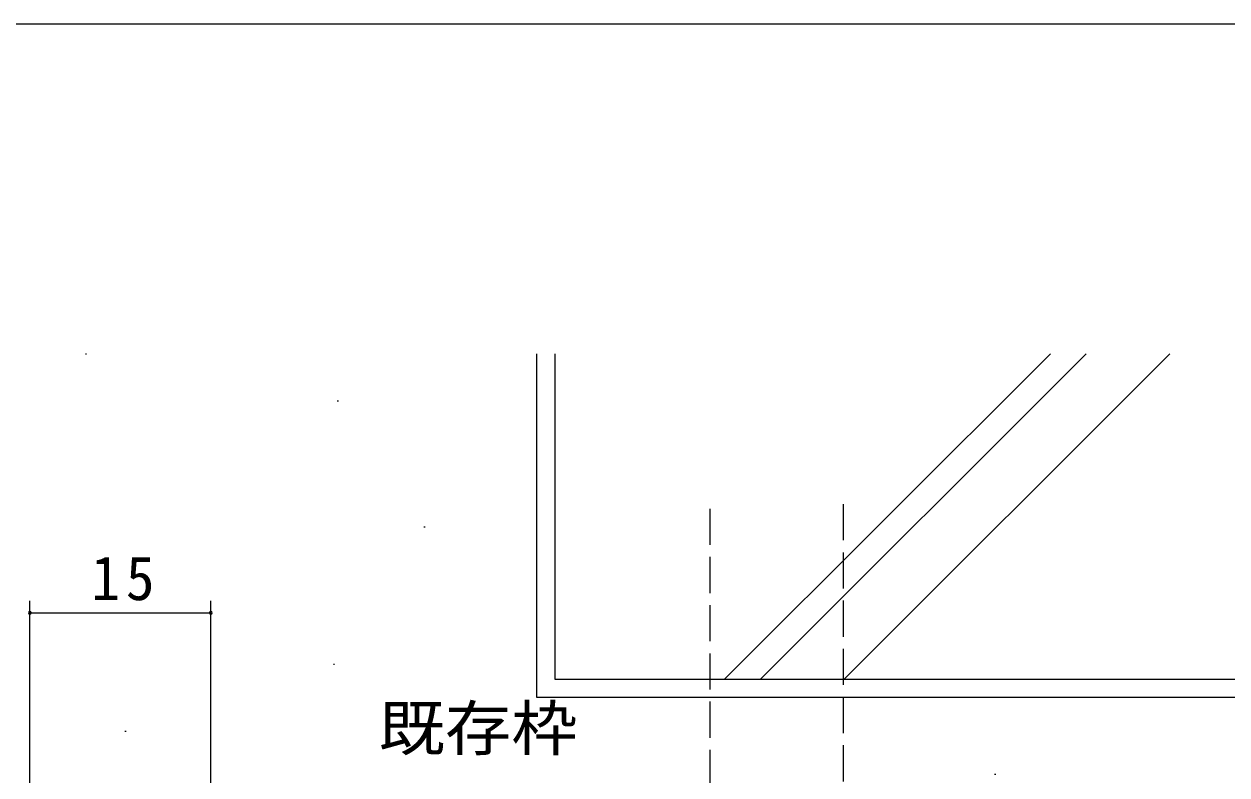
# Model space of a CAD drawing. Units: millimetres on the paper. Extents: x -1112 to 373, y -297 to 267.
# Drawn here: x -351.4 to -251.8, y 202.1 to 264.4 of the extents above; entities that cross this region are included whole.
import ezdxf
from ezdxf.enums import TextEntityAlignment as Align

# ---------------------------------------------------------------- set-up
doc = ezdxf.new("R2010")
doc.units = ezdxf.units.MM
doc.linetypes.add('DASHED3', pattern=[4, 3, -1])
for name, color, linetype, lineweight in [('0-1_YKK_ZWAK', 7, 'Continuous', 9), ('0-4_YSS_K', 3, 'Continuous', 9), ('0-5_YKK_D', 6, 'Continuous', 9)]:
    doc.layers.add(name, color=color, linetype=linetype, lineweight=lineweight)
doc.styles.add('ＭＳ ゴシック', font='')
doc.styles.get('ＭＳ ゴシック').set_extended_font_data('MS Gothic')

msp = doc.modelspace()

# ---------------------------------------------------------------- linework, layer by layer
at = {"layer": '0-1_YKK_ZWAK'}
msp.add_line((352.3, 264.425), (-417.7, 264.425), dxfattribs=at)
at = {"layer": '0-4_YSS_K'}
for p, q in [((-346.354, 237.072), (-346.254, 237.072)), ((-293.377, 210.082), (-266.377, 237.083)), ((-290.407, 210.082), (-263.407, 237.083)), ((-283.478, 210.082), (-256.478, 237.083)), ((-325.481, 233.161), (-325.381, 233.161)), ((-318.305, 222.732), (-318.205, 222.732)), ((-325.807, 211.325), (-325.707, 211.325)), ((-343.092, 205.784), (-342.992, 205.784)), ((-271.015, 202.199), (-270.915, 202.199))]:
    msp.add_line(p, q, dxfattribs=at)
at = {"layer": '0-4_YSS_K', "linetype": 'DASHED3'}
for p, q in [((-294.566, 197.224), (-294.566, 224.602)), ((-283.566, 224.602), (-283.566, 197.224))]:
    msp.add_line(p, q, dxfattribs=at)
at = {"layer": '0-4_YSS_K'}
for points in [[(-308.966, 237.083), (-308.966, 208.582), (-207.066, 208.582)], [(-307.466, 237.083), (-307.466, 210.082), (-207.066, 210.082)]]:
    msp.add_lwpolyline(points, dxfattribs=at)
at = {"layer": '0-5_YKK_D'}
for p, q in [((-350.966, 180.583), (-350.966, 216.582)), ((-335.966, 180.583), (-335.966, 216.582)), ((-350.966, 215.582), (-335.966, 215.582))]:
    msp.add_line(p, q, dxfattribs=at)
for centre, start, end in [((-350.966, 215.582), 0, 180), ((-350.966, 215.582), 180, 0), ((-335.966, 215.582), 0, 180), ((-335.966, 215.582), 180, 0)]:
    msp.add_arc(centre, 0.106, start, end, dxfattribs=at)

# ---------------------------------------------------------------- texts
at = {"layer": '0-5_YKK_D', "color": 3, "style": 'ＭＳ ゴシック', "width": 1.1}
msp.add_text('既存枠', height=3.666, dxfattribs=at).set_placement((-322.06, 203.08), align=Align.BOTTOM_LEFT)
at = {"layer": '0-5_YKK_D', "color": 3, "insert": (-345.866, 216.582), "char_height": 3.666, "attachment_point": 7, "style": 'ＭＳ ゴシック'}
msp.add_mtext('\\T1.21;\\W0.95;15', dxfattribs=at)

doc.saveas('drawing.dxf')
